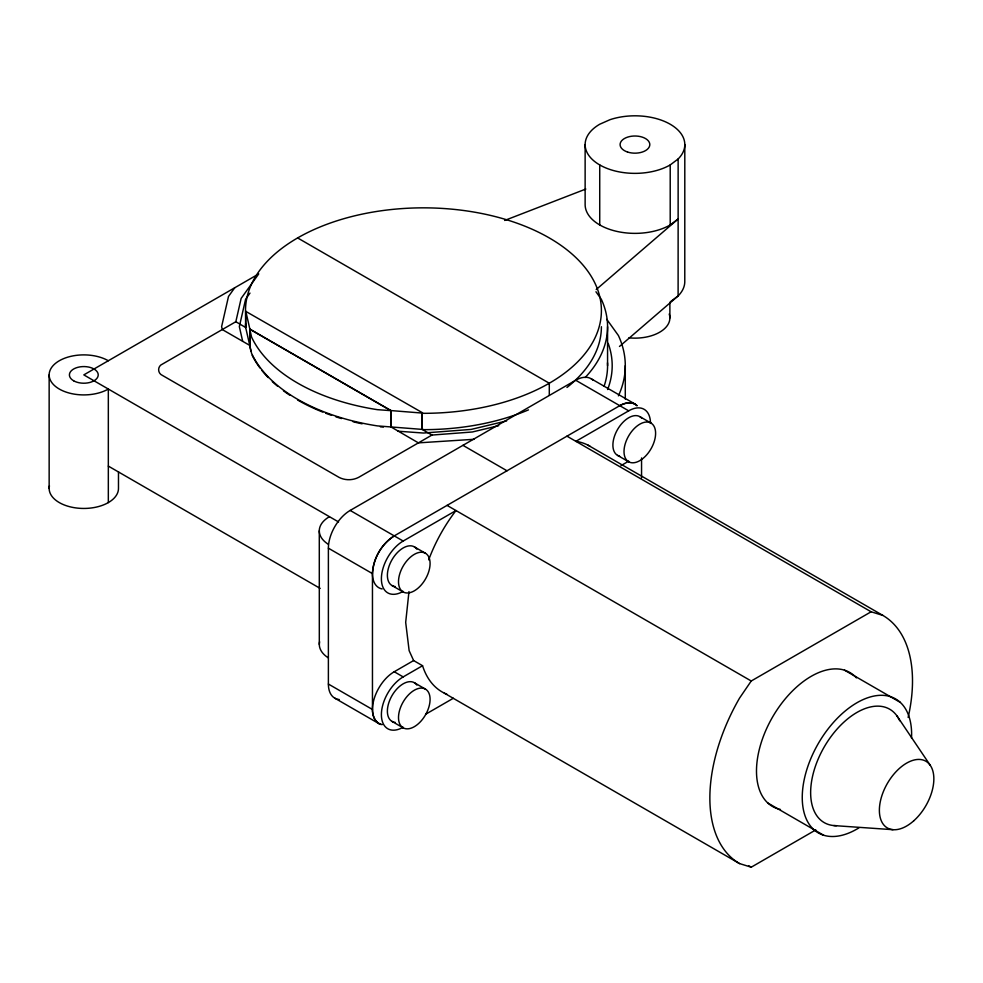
<?xml version="1.0" encoding="UTF-8"?>
<svg xmlns="http://www.w3.org/2000/svg" width="983" height="983" viewBox="0 0 983 983"><rect width="100%" height="100%" fill="white"/><g stroke="black" fill="none" stroke-linecap="round" stroke-linejoin="round"><path stroke-width="1.47" d="M49.15 488.428L49.15 374.892M108.327 502.583L108.327 389.047A34.663 20.016 0 0 1 59.299 389.047A34.663 20.016 0 0 1 59.299 360.749A34.663 20.016 0 0 1 108.327 360.749M118.476 471.705L118.476 488.428A34.663 20.016 0 0 1 81.552 508.408A34.663 20.016 0 0 1 49.445 485.823M684.807 144.587L684.782 281.556A49.838 28.777 0 0 1 678.11 295.944L619.474 346.471M423.452 429.485L377.398 425.897A177.948 102.736 0 0 1 251.562 353.302L245.676 327.511L245.775 311.193L249.879 329.121L249.793 346.176L250.972 351.373M474.199 439.29L418.389 442.866L390.89 426.88L390.976 410.575L249.879 329.121M498.725 425.676L472.295 431.992L431.93 435.064L422.088 429.374L422.174 413.069L390.976 410.575M380.986 724.52C374.732 722.566 372.348 715.452 372.459 709.48L372.459 573.617C373.049 558.59 381.527 543.906 394.244 535.882L619.757 405.684C624.881 402.6 632.229 401.113 637.045 405.549M382.141 588.952A30.817 17.792 -60 0 1 372.459 573.617C373.184 558.565 381.576 544.029 394.244 535.882M408.977 591.557L405.684 622.362L409.137 650.66L413.622 660.564L422.555 665.712A111.657 64.46 -60 0 0 447.056 694.342M431.93 435.064L358.635 477.357C352.614 480.503 345.033 480.503 339.024 477.357L162.527 375.469C157.391 373.356 157.292 366.094 162.527 364.042L235.834 321.724L241.142 298.414L258.726 273.913L83.813 374.892L338.557 521.948M908.145 717.443A143.285 82.732 -60 0 0 882.82 615.395L871.122 611.782L751.233 680.998L739.535 698.127A143.285 82.732 -60 0 0 739.535 863.578L751.233 867.19L815.792 829.91M234.74 287.761L228.498 296.461L221.617 326.626L222.281 329.551L249.793 345.426L249.768 329.182L390.865 410.648L390.89 426.88M249.989 293.094L245.615 299.201L239.336 326.626L242.69 341.322M596.226 289.53L678.135 218.988L678.135 158.976A49.838 28.777 0 0 0 670.209 124.239A49.838 28.777 0 0 0 610.05 119.668L599.728 124.239A49.838 28.777 0 0 0 599.728 164.935L599.728 224.947M599.728 164.935A49.838 28.777 0 0 0 670.209 164.935L678.135 158.976M585.131 144.587L585.131 204.599A49.838 28.777 0 0 0 615.899 231.177A49.838 28.777 0 0 0 670.209 224.947L678.135 218.988L678.11 295.944L670.185 301.904M339.282 699.54A30.817 17.792 -60 0 1 328.383 684.045L328.383 548.182A30.817 17.792 -60 0 1 350.181 510.435L575.694 380.237A30.817 17.792 -60 0 1 592.982 380.102M403.177 591.361A30.817 17.792 -60 0 1 381.392 578.778A30.817 17.792 -60 0 1 403.177 541.043L455.989 510.546A111.657 64.46 -60 0 0 428.686 559.843M650.488 423.415A30.817 17.792 -60 0 0 628.69 410.833L575.878 441.33A111.657 64.46 -60 0 1 590.095 446.307M620.949 465.635L628.69 461.162M382.227 724.631C375.211 723.562 372.459 715.747 372.459 709.48A30.817 17.792 -60 0 1 394.244 671.745L413.622 660.564M403.177 727.223A30.817 17.792 -60 0 1 381.392 714.641A30.817 17.792 -60 0 1 403.177 676.906L422.555 665.712M425.627 714.26L453.347 698.249M619.757 405.684C624.856 402.883 632.388 400.99 636.898 405.758M504.648 220.462L585.831 189.043M506.626 420.921L471.103 429.424L423.452 433.036L397.98 431.205M833.781 825.573L892.994 829.689M390.865 410.648L377.374 409.665A177.948 102.736 0 0 1 251.55 337.009L249.768 329.182M245.799 311.39L423.452 413.327A177.948 102.736 0 0 0 601.399 310.579A177.948 102.736 0 0 0 423.452 207.843A177.948 102.736 0 0 0 245.504 310.579L245.676 327.511L235.834 321.724M380.396 426.843L383.395 427.077M591.102 378.713L635.165 404.148M639.872 416.645L650.979 423.071A22.339 12.902 -60 0 1 643.902 457.673A22.339 12.902 -60 0 1 624.549 446.503A22.339 12.902 -60 0 1 650.979 423.071M575.694 380.237L628.69 410.833M297.616 237.935L549.288 383.235L549.288 394.957M617.521 455.35L628.641 461.764M587.576 444.943L882.82 615.395M566.945 436.169L871.122 611.782M462.932 445.336L507.007 470.783M844.471 670.16L900.33 702.403M447.056 505.385L751.233 680.998M414.347 546.855L425.467 553.269A22.339 12.902 -60 0 1 418.377 587.871A22.339 12.902 -60 0 1 399.037 576.702A22.339 12.902 -60 0 1 425.467 553.269M350.181 510.435L403.177 541.043M328.383 548.182L372.459 573.617M392.008 585.549L403.116 591.963M767.784 802.976L823.643 835.231M108.327 466.102L320.188 588.424M748.579 865.654L751.233 867.19M444.291 693.113L739.535 863.578M414.347 682.718L425.467 689.132A22.339 12.902 -60 0 1 418.377 723.734A22.339 12.902 -60 0 1 399.037 712.564A22.339 12.902 -60 0 1 425.467 689.132M394.244 671.745L403.177 676.906M328.383 684.045L372.459 709.48M392.008 721.411L403.116 727.825M334.773 698.151L378.836 723.586M595.956 291.767L601.289 299.201A184.116 106.299 0 0 1 585.131 377.57M606.818 319.377L618.405 335.522A201.834 116.522 0 0 1 618.405 395.842M897.037 716.017L930.201 765.241M245.676 327.511L245.504 326.712A177.948 102.736 0 0 1 245.578 323.751M319.291 530.845L319.315 644.406M670.209 164.935L670.209 224.947M669.878 302.801L669.878 317.976M641.555 457.955L641.555 477.799M625.286 365.688L625.286 399.11M607.568 326.712L607.568 365.688M422.088 413.216L422.088 429.374M328.199 544.226A34.663 20.004 0 0 1 329.44 516.689M528.473 409.874A177.948 103.117 0.1 0 1 423.452 429.657M601.399 326.712A177.948 102.736 0 0 1 566.97 387.462M607.494 362.776A184.116 106.299 0 0 1 604.14 386.086M328.224 657.799A34.663 20.004 0 0 1 319.61 641.788M669.202 314.032A34.933 20.164 0 0 1 628.874 337.833M362.125 423.82A177.948 102.736 0 0 1 353.118 421.756M341.47 418.561A177.948 102.736 0 0 1 335.854 416.804M331.529 415.342A177.948 102.736 0 0 1 325.705 413.229M322.842 412.123A177.948 102.736 0 0 1 297.616 400.02M289.69 395.141A177.948 102.736 0 0 1 283.473 390.816M277.661 386.282A177.948 102.736 0 0 1 272.316 381.613M268.199 377.583A177.948 102.736 0 0 1 261.859 370.407M259.954 367.937A177.948 102.736 0 0 1 252.176 355.256M608.158 343.288A188.736 108.966 0 0 1 607.605 389.538M836.447 825.671A65.48 37.809 -60 0 1 825.29 745.151A65.48 37.809 -60 0 1 899.715 720.748M780.453 809.464A77.35 44.653 -60 0 1 772.503 717.16A77.35 44.653 -60 0 1 856.426 677.889M858.896 827.883A77.35 44.653 -60 0 1 802.251 797.729A77.35 44.653 -60 0 1 858.454 701.899A77.35 44.653 -60 0 1 911.524 738.159M395.277 586.556A22.339 12.902 -60 0 1 392.008 559.745A22.339 12.902 -60 0 1 416.866 549.178M395.277 722.419A22.339 12.902 -60 0 1 392.008 695.608A22.339 12.902 -60 0 1 416.866 685.04M619.634 456.173A22.339 12.902 -60 0 1 617.521 429.546A22.339 12.902 -60 0 1 641.641 418.07M73.627 380.777A14.401 8.319 0 0 0 97.735 377.042A14.401 8.319 0 0 0 80.09 366.856A14.401 8.319 0 0 0 73.627 380.777M627.51 152.021A14.868 8.589 0 0 0 649.812 144.587A14.868 8.589 0 0 0 627.51 137.153A14.868 8.589 0 0 0 627.51 152.021M913.662 820.891A38.521 22.24 -60 0 0 925.875 761.223A38.521 22.24 -60 0 0 880.301 801.636A38.521 22.24 -60 0 0 913.662 820.891"/></g></svg>
